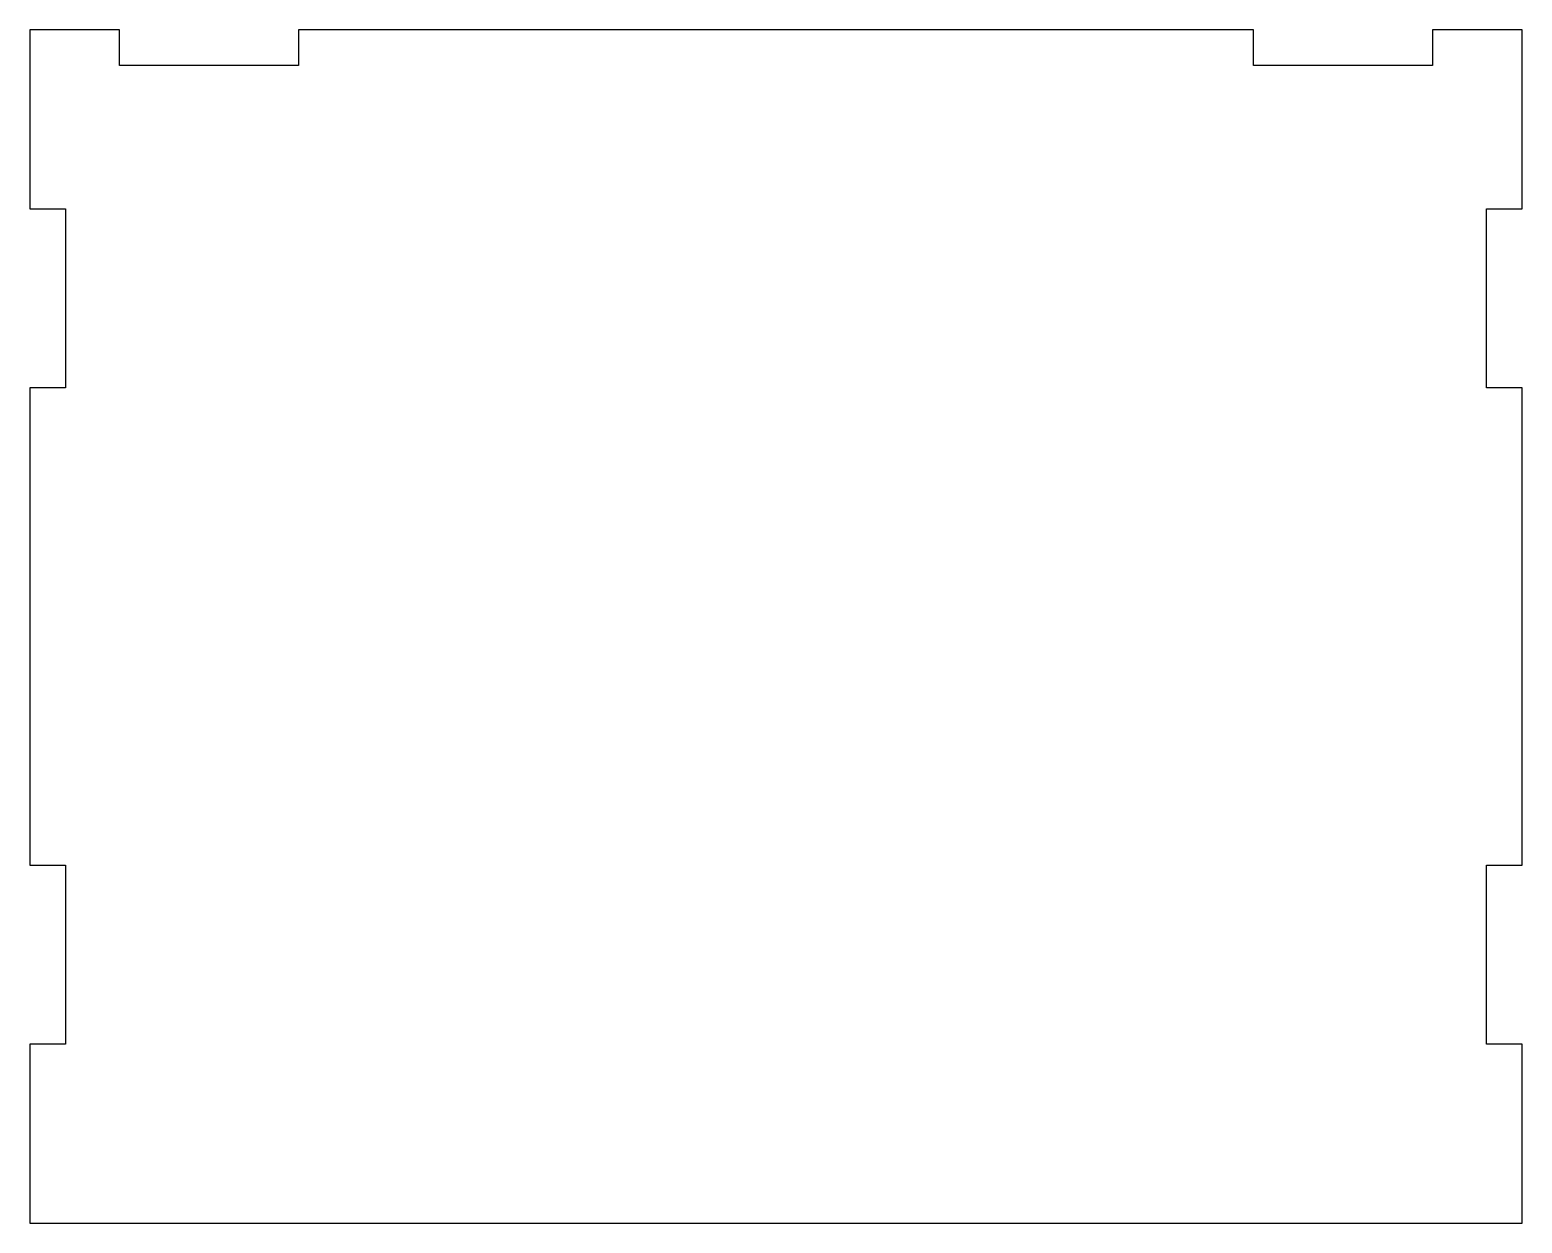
# Model space of a CAD drawing. Header units: millimetres. Extents: x -250 to 0, y -200 to 0.
import ezdxf

# ---------------------------------------------------------------- set-up
doc = ezdxf.new("R2010")
doc.units = ezdxf.units.MM

msp = doc.modelspace()

# ---------------------------------------------------------------- linework, layer by layer
at = {"color": 7, "linetype": 'Continuous', "lineweight": 25}
for p, q in [((-250, 0), (-250, -30)), ((-235, 0), (-250, 0)), ((-235, -6), (-235, 0)), ((-205, 0), (-205, -6)), ((-45, 0), (-205, 0)), ((-45, -6), (-45, 0)), ((-15, 0), (-15, -6)), ((0, 0), (-15, 0)), ((0, -30), (0, 0)), ((-205, -6), (-235, -6)), ((-15, -6), (-45, -6)), ((-250, -30), (-244, -30)), ((-244, -30), (-244, -60)), ((-6, -30), (0, -30)), ((-6, -60), (-6, -30)), ((-250, -60), (-250, -140)), ((-244, -60), (-250, -60)), ((0, -60), (-6, -60)), ((0, -140), (0, -60)), ((-250, -140), (-244, -140)), ((-244, -140), (-244, -170)), ((-6, -140), (0, -140)), ((-6, -170), (-6, -140)), ((-250, -170), (-250, -200)), ((-244, -170), (-250, -170)), ((0, -170), (-6, -170)), ((0, -200), (0, -170)), ((-250, -200), (0, -200))]:
    msp.add_line(p, q, dxfattribs=at)

doc.saveas('drawing.dxf')
